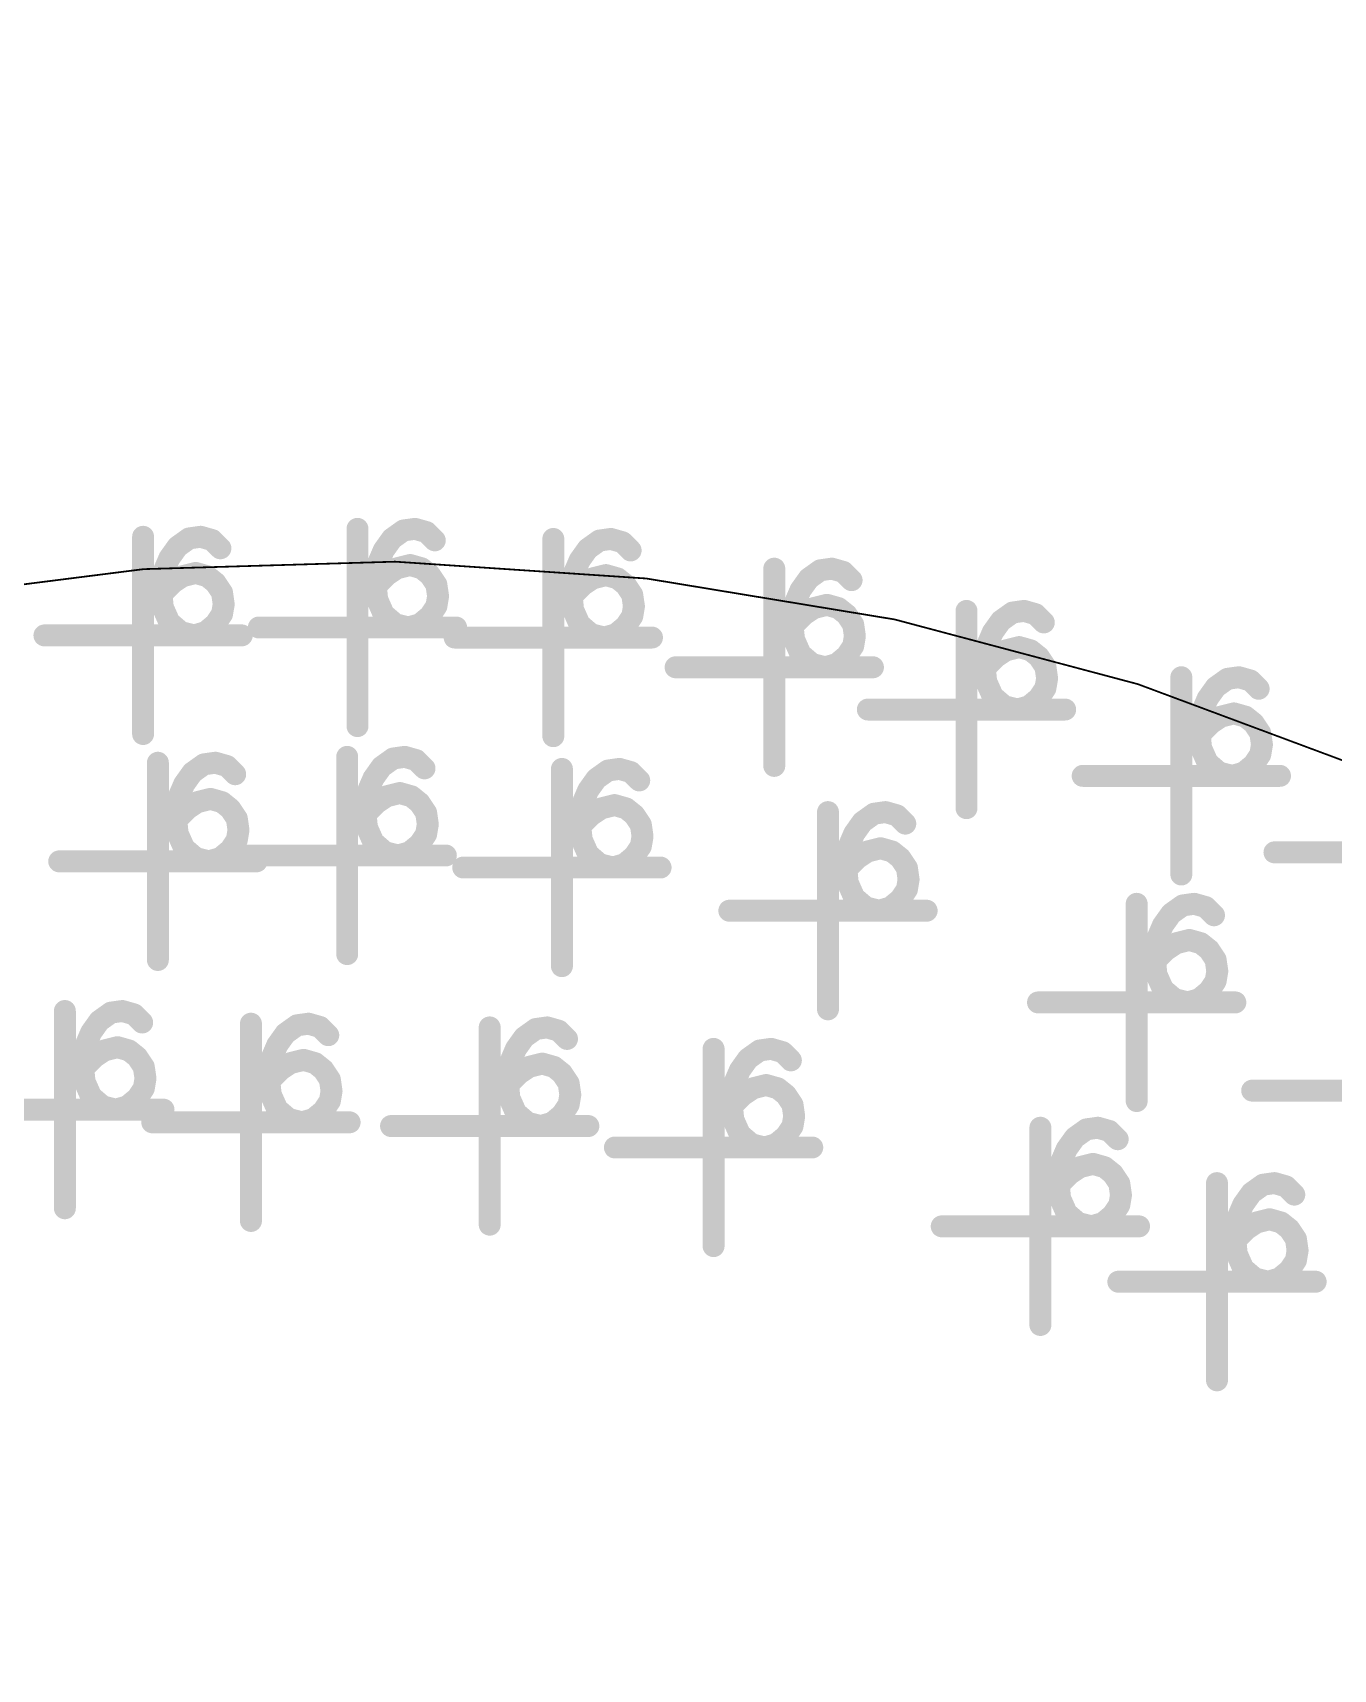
# Model space of a CAD drawing. Header units: millimetres. Extents: x 3885 to 4350, y -149 to 182.
# Drawn here: x 4123.13 to 4130.67, y 84.97 to 94.45 of the extents above; entities that cross this region are included whole.
import ezdxf

# ---------------------------------------------------------------- set-up
doc = ezdxf.new("R2010")
doc.units = ezdxf.units.MM
doc.header["$LTSCALE"] = 23.1
doc.layers.get('0').update_dxf_attribs({"linetype": 'CONTINUOUS'})

# ---------------------------------------------------------------- blocks, each defined once
blk = doc.blocks.new('PAD_R1')
at = {"const_width": 0.5}
blk.add_lwpolyline([(0.25, 0, 1), (-0.25, 0, 1)], format="xyb", close=True, dxfattribs=at)

msp = doc.modelspace()

# ---------------------------------------------------------------- linework, layer by layer
at = {"const_width": 0.0102}
msp.add_lwpolyline([(4113.2015, 75.7423), (4124.5457, 77.7428, -0.144705), (4125.6724, 77.615, 0.100411), (4137.4413, 75.2274), (4142.9411, 75.2274, 0.151026), (4159.9827, 80.4951, -0.151038), (4161.1113, 80.8439), (4185.826, 80.8439, 0.414215), (4186.826, 81.8439), (4186.826, 93.4438, 0.414215), (4185.826, 94.4438), (4160.9561, 94.4438, 0.152268), (4152.3749, 91.7687, -0.152268), (4142.9411, 88.8273), (4137.4413, 88.8273, -0.101585), (4130.9013, 90.17, 0.145893), (4122.3303, 91.1619), (4110.8398, 89.1357)], format="xyb", dxfattribs=at)
for points, const_width in [([(4124.0646, 91.5911), (4124.0824, 91.4654)], 0.0672), ([(4124.1576, 91.5845), (4124.1228, 91.4624)], 0.0695), ([(4125.0151, 91.5789), (4125.0151, 90.4359)], 0.127), ([(4125.2114, 91.5973), (4125.2853, 91.494)], 0.0821), ([(4125.3062, 91.6371), (4125.3239, 91.5114)], 0.0672), ([(4125.3991, 91.6305), (4125.3643, 91.5083)], 0.0695), ([(4125.4839, 91.5809), (4125.3941, 91.4911)], 0.0675), ([(4126.4405, 91.5787), (4126.4583, 91.4529)], 0.0672), ([(4126.5335, 91.572), (4126.4987, 91.4499)], 0.0695), ([(4123.7735, 91.533), (4123.7735, 90.39)], 0.127), ([(4123.898, 91.4794), (4124.0014, 91.4056)], 0.0818), ([(4123.9699, 91.5513), (4124.0437, 91.448)], 0.0821), ([(4124.2423, 91.5349), (4124.1525, 91.4451)], 0.0675), ([(4125.1395, 91.5254), (4125.2429, 91.4516)], 0.0818), ([(4126.1494, 91.5205), (4126.1494, 90.3775)], 0.127), ([(4126.2739, 91.467), (4126.3773, 91.3932)], 0.0818), ([(4126.3458, 91.5389), (4126.4197, 91.4356)], 0.0821), ([(4126.6183, 91.5225), (4126.5285, 91.4327)], 0.0675), ([(4123.8532, 91.4009), (4123.9699, 91.3508)], 0.0727), ([(4124.0248, 91.3755), (4124.0556, 91.2523)], 0.0785), ([(4124.1291, 91.3749), (4124.0943, 91.2528)], 0.0695), ([(4125.0948, 91.4469), (4125.2115, 91.3968)], 0.0727), ([(4125.1799, 91.3841), (4125.2503, 91.2784)], 0.0687), ([(4125.2664, 91.4215), (4125.2972, 91.2983)], 0.0785), ([(4125.3707, 91.4209), (4125.3359, 91.2988)], 0.0695), ([(4125.4502, 91.3808), (4125.3707, 91.2817)], 0.0609), ([(4126.2291, 91.3885), (4126.3458, 91.3383)], 0.0727), ([(4127.4291, 91.3483), (4127.4291, 90.2053)], 0.127), ([(4127.7202, 91.4065), (4127.7379, 91.2807)], 0.0672), ([(4127.8132, 91.3998), (4127.7783, 91.2777)], 0.0695), ([(4123.8287, 91.3148), (4123.9543, 91.2955)], 0.0754), ([(4123.8667, 91.2777), (4123.9565, 91.188)], 0.0945), ([(4123.9383, 91.3381), (4124.0088, 91.2325)], 0.0687), ([(4124.2086, 91.3348), (4124.1291, 91.2358)], 0.0609), ([(4125.0627, 91.3114), (4125.1882, 91.2921)], 0.0754), ([(4125.0703, 91.3608), (4125.1958, 91.3415)], 0.0754), ([(4125.1082, 91.3237), (4125.198, 91.2339)], 0.0945), ([(4125.5061, 91.3189), (4125.4004, 91.2484)], 0.0687), ([(4126.2046, 91.3024), (4126.3302, 91.2831)], 0.0754), ([(4126.3142, 91.3257), (4126.3847, 91.22)], 0.0687), ([(4126.4007, 91.363), (4126.4315, 91.2398)], 0.0785), ([(4126.5051, 91.3625), (4126.4702, 91.2404)], 0.0695), ([(4126.5845, 91.3224), (4126.5051, 91.2233)], 0.0609), ([(4127.5536, 91.2948), (4127.6569, 91.221)], 0.0818), ([(4127.6255, 91.3667), (4127.6993, 91.2634)], 0.0821), ([(4127.8979, 91.3503), (4127.8081, 91.2605)], 0.0675), ([(4123.8198, 91.1646), (4123.9462, 91.1774)], 0.0955), ([(4123.8211, 91.2654), (4123.9467, 91.2461)], 0.0754), ([(4124.2645, 91.2729), (4124.1588, 91.2025)], 0.0687), ([(4124.2984, 91.1848), (4124.1727, 91.1666)], 0.0675), ([(4125.0614, 91.2106), (4125.1877, 91.2234)], 0.0955), ([(4125.5399, 91.2308), (4125.4143, 91.2126)], 0.0675), ([(4126.197, 91.253), (4126.3226, 91.2337)], 0.0754), ([(4126.2426, 91.2653), (4126.3324, 91.1755)], 0.0945), ([(4126.6404, 91.2605), (4126.5348, 91.19)], 0.0687), ([(4127.5088, 91.2163), (4127.6255, 91.1661)], 0.0727), ([(4127.6804, 91.1908), (4127.7112, 91.0676)], 0.0785), ([(4127.7847, 91.1903), (4127.7499, 91.0682)], 0.0695), ([(4123.8488, 91.0548), (4123.9649, 91.1063)], 0.0939), ([(4124.2645, 91.0214), (4124.1588, 91.0918)], 0.0687), ([(4124.2982, 91.1031), (4124.1729, 91.1243)], 0.058), ([(4125.0904, 91.1008), (4125.2065, 91.1523)], 0.0939), ([(4125.1596, 91.0068), (4125.2422, 91.1033)], 0.0879), ([(4125.4462, 91.0014), (4125.365, 91.0991)], 0.0743), ([(4125.5061, 91.0673), (4125.4004, 91.1378)], 0.0687), ([(4125.5397, 91.1491), (4125.4145, 91.1703)], 0.058), ([(4126.1957, 91.1521), (4126.3221, 91.165)], 0.0955), ([(4126.2247, 91.0424), (4126.3408, 91.0939)], 0.0939), ([(4126.6743, 91.1723), (4126.5486, 91.1542)], 0.0675), ([(4126.6741, 91.0907), (4126.5489, 91.1119)], 0.058), ([(4127.4843, 91.1302), (4127.6098, 91.1109)], 0.0754), ([(4127.5222, 91.0931), (4127.612, 91.0033)], 0.0945), ([(4127.5939, 91.1535), (4127.6643, 91.0478)], 0.0687), ([(4127.8642, 91.1502), (4127.7847, 91.0511)], 0.0609), ([(4128.5424, 91.1034), (4128.5424, 89.9604)], 0.127), ([(4128.7387, 91.1218), (4128.8126, 91.0185)], 0.0821), ([(4128.8335, 91.1616), (4128.8512, 91.0359)], 0.0672), ([(4128.9264, 91.155), (4128.8916, 91.0328)], 0.0695), ([(4129.0112, 91.1054), (4128.9214, 91.0156)], 0.0675), ([(4123.918, 90.9608), (4124.0006, 91.0573)], 0.0879), ([(4124.0154, 90.9094), (4124.0462, 91.0326)], 0.0785), ([(4124.1197, 90.9099), (4124.0847, 91.032)], 0.0692), ([(4124.2046, 90.9554), (4124.1235, 91.0531)], 0.0743), ([(4125.5866, 91.0074), (4124.4436, 91.0074)], 0.127), ([(4125.257, 90.9554), (4125.2878, 91.0786)], 0.0785), ([(4125.3612, 90.9559), (4125.3263, 91.078)], 0.0692), ([(4126.294, 90.9484), (4126.3765, 91.0449)], 0.0879), ([(4126.3913, 90.8969), (4126.4221, 91.0201)], 0.0785), ([(4126.4956, 90.8975), (4126.4606, 91.0196)], 0.0692), ([(4126.5806, 90.943), (4126.4994, 91.0406)], 0.0743), ([(4126.6404, 91.0089), (4126.5348, 91.0793)], 0.0687), ([(4127.4754, 90.9799), (4127.6017, 90.9928)], 0.0955), ([(4127.4767, 91.0808), (4127.6022, 91.0615)], 0.0754), ([(4127.9201, 91.0882), (4127.8144, 91.0178)], 0.0687), ([(4127.954, 91.0001), (4127.8283, 90.982)], 0.0675), ([(4128.6668, 91.0499), (4128.7702, 90.9761)], 0.0818), ([(4124.345, 90.9615), (4123.202, 90.9615)], 0.127), ([(4126.7209, 90.949), (4125.5779, 90.949)], 0.127), ([(4127.5044, 90.8702), (4127.6205, 90.9217)], 0.0939), ([(4127.9201, 90.8367), (4127.8144, 90.9071)], 0.0687), ([(4127.9537, 90.9185), (4127.8285, 90.9396)], 0.058), ([(4128.6221, 90.9714), (4128.7388, 90.9213)], 0.0727), ([(4128.7072, 90.9086), (4128.7776, 90.803)], 0.0687), ([(4128.7937, 90.946), (4128.8245, 90.8228)], 0.0785), ([(4128.898, 90.9454), (4128.8632, 90.8233)], 0.0695), ([(4128.9775, 90.9053), (4128.898, 90.8063)], 0.0609), ([(4128.0006, 90.7768), (4126.8576, 90.7768)], 0.127), ([(4127.5736, 90.7762), (4127.6562, 90.8727)], 0.0879), ([(4127.671, 90.7247), (4127.7018, 90.8479)], 0.0785), ([(4127.7752, 90.7253), (4127.7403, 90.8474)], 0.0692), ([(4127.8602, 90.7708), (4127.779, 90.8684)], 0.0743), ([(4128.59, 90.8359), (4128.7155, 90.8166)], 0.0754), ([(4128.5976, 90.8853), (4128.7231, 90.866)], 0.0754), ([(4128.6355, 90.8482), (4128.7253, 90.7584)], 0.0945), ([(4129.0334, 90.8434), (4128.9277, 90.7729)], 0.0687), ([(4128.5887, 90.7351), (4128.715, 90.7479)], 0.0955), ([(4129.0672, 90.7553), (4128.9415, 90.7371)], 0.0675), ([(4129.7867, 90.7191), (4129.7867, 89.5761)], 0.127), ([(4129.9831, 90.7375), (4130.0569, 90.6342)], 0.0821), ([(4130.0778, 90.7773), (4130.0956, 90.6516)], 0.0672), ([(4130.1708, 90.7707), (4130.1359, 90.6485)], 0.0695), ([(4130.2555, 90.7211), (4130.1657, 90.6313)], 0.0675), ([(4128.6177, 90.6253), (4128.7338, 90.6768)], 0.0939), ([(4128.6869, 90.5313), (4128.7695, 90.6278)], 0.0879), ([(4128.9735, 90.5259), (4128.8923, 90.6236)], 0.0743), ([(4129.0334, 90.5918), (4128.9277, 90.6623)], 0.0687), ([(4129.067, 90.6736), (4128.9418, 90.6948)], 0.058), ([(4129.9112, 90.6656), (4130.0146, 90.5918)], 0.0818), ([(4129.1139, 90.5319), (4127.9709, 90.5319)], 0.127), ([(4128.7843, 90.4799), (4128.8151, 90.6031)], 0.0785), ([(4128.8885, 90.4804), (4128.8536, 90.6025)], 0.0692), ([(4129.8664, 90.5871), (4129.9831, 90.537)], 0.0727), ([(4129.9515, 90.5243), (4130.022, 90.4187)], 0.0687), ([(4130.038, 90.5617), (4130.0688, 90.4385)], 0.0785), ([(4130.1423, 90.5611), (4130.1075, 90.439)], 0.0695), ([(4129.8343, 90.4516), (4129.9599, 90.4323)], 0.0754), ([(4129.8419, 90.501), (4129.9675, 90.4817)], 0.0754), ([(4129.8799, 90.4639), (4129.9697, 90.3741)], 0.0945), ([(4130.2218, 90.521), (4130.1423, 90.422)], 0.0609), ([(4130.2777, 90.4591), (4130.172, 90.3886)], 0.0687), ([(4129.833, 90.3508), (4129.9594, 90.3636)], 0.0955), ([(4130.3116, 90.371), (4130.1859, 90.3528)], 0.0675), ([(4123.8591, 90.2238), (4123.8591, 89.0808)], 0.127), ([(4124.0555, 90.2422), (4124.1293, 90.1389)], 0.0821), ([(4124.1502, 90.282), (4124.168, 90.1563)], 0.0672), ([(4124.2432, 90.2754), (4124.2083, 90.1532)], 0.0695), ([(4124.9556, 90.2579), (4124.9556, 89.1149)], 0.127), ([(4125.152, 90.2763), (4125.2259, 90.1729)], 0.0821), ([(4125.2467, 90.316), (4125.2645, 90.1903)], 0.0672), ([(4125.3397, 90.3094), (4125.3049, 90.1873)], 0.0695), ([(4125.4245, 90.2598), (4125.3347, 90.17)], 0.0675), ([(4126.4903, 90.2462), (4126.5081, 90.1204)], 0.0672), ([(4126.5833, 90.2396), (4126.5485, 90.1174)], 0.0695), ([(4129.862, 90.241), (4129.9781, 90.2925)], 0.0939), ([(4129.9312, 90.147), (4130.0138, 90.2435)], 0.0879), ([(4130.2178, 90.1416), (4130.1367, 90.2393)], 0.0743), ([(4130.2777, 90.2075), (4130.172, 90.278)], 0.0687), ([(4130.3114, 90.2893), (4130.1861, 90.3105)], 0.058), ([(4123.9836, 90.1703), (4124.087, 90.0965)], 0.0818), ([(4124.3279, 90.2258), (4124.2381, 90.136)], 0.0675), ([(4125.0801, 90.2043), (4125.1835, 90.1306)], 0.0818), ([(4126.1992, 90.188), (4126.1992, 89.045)], 0.127), ([(4126.3237, 90.1345), (4126.4271, 90.0607)], 0.0818), ([(4126.3956, 90.2064), (4126.4694, 90.1031)], 0.0821), ([(4126.668, 90.19), (4126.5782, 90.1002)], 0.0675), ([(4130.3582, 90.1476), (4129.2152, 90.1476)], 0.127), ([(4130.0286, 90.0956), (4130.0594, 90.2188)], 0.0785), ([(4130.1329, 90.0961), (4130.0979, 90.2182)], 0.0692), ([(4123.9388, 90.0918), (4124.0555, 90.0417)], 0.0727), ([(4124.1104, 90.0664), (4124.1412, 89.9432)], 0.0785), ([(4124.2147, 90.0658), (4124.1799, 89.9437)], 0.0695), ([(4125.0353, 90.1258), (4125.152, 90.0757)], 0.0727), ([(4125.1204, 90.0631), (4125.1909, 89.9574)], 0.0687), ([(4125.2069, 90.1004), (4125.2377, 89.9772)], 0.0785), ([(4125.3113, 90.0999), (4125.2764, 89.9777)], 0.0695), ([(4125.3907, 90.0598), (4125.3113, 89.9607)], 0.0609), ([(4126.2789, 90.056), (4126.3956, 90.0059)], 0.0727), ([(4123.9067, 89.9563), (4124.0323, 89.937)], 0.0754), ([(4123.9143, 90.0057), (4124.0399, 89.9864)], 0.0754), ([(4123.9523, 89.9686), (4124.0421, 89.8788)], 0.0945), ([(4124.0239, 90.029), (4124.0944, 89.9234)], 0.0687), ([(4124.2942, 90.0257), (4124.2147, 89.9267)], 0.0609), ([(4124.3501, 89.9638), (4124.2444, 89.8933)], 0.0687), ([(4125.0032, 89.9903), (4125.1288, 89.971)], 0.0754), ([(4125.0108, 90.0398), (4125.1364, 90.0205)], 0.0754), ([(4125.0488, 90.0027), (4125.1386, 89.9129)], 0.0945), ([(4125.4466, 89.9978), (4125.341, 89.9274)], 0.0687), ([(4126.2544, 89.9699), (4126.38, 89.9506)], 0.0754), ([(4126.364, 89.9932), (4126.4345, 89.8875)], 0.0687), ([(4126.4505, 90.0305), (4126.4813, 89.9073)], 0.0785), ([(4126.5548, 90.03), (4126.52, 89.9079)], 0.0695), ([(4126.6343, 89.9899), (4126.5548, 89.8908)], 0.0609), ([(4127.7402, 89.9378), (4127.7402, 88.7948)], 0.127), ([(4127.9366, 89.9562), (4128.0105, 89.8529)], 0.0821), ([(4128.0313, 89.996), (4128.0491, 89.8703)], 0.0672), ([(4128.1243, 89.9894), (4128.0895, 89.8672)], 0.0695), ([(4123.9054, 89.8555), (4124.0318, 89.8683)], 0.0955), ([(4124.384, 89.8757), (4124.2583, 89.8575)], 0.0675), ([(4125.0019, 89.8895), (4125.1283, 89.9023)], 0.0955), ([(4125.4805, 89.9097), (4125.3548, 89.8915)], 0.0675), ([(4126.2468, 89.9205), (4126.3724, 89.9012)], 0.0754), ([(4126.2924, 89.9328), (4126.3822, 89.843)], 0.0945), ([(4126.6902, 89.928), (4126.5845, 89.8575)], 0.0687), ([(4127.8647, 89.8843), (4127.9681, 89.8105)], 0.0818), ([(4128.2091, 89.9398), (4128.1193, 89.85)], 0.0675), ([(4123.9344, 89.7457), (4124.0505, 89.7972)], 0.0939), ([(4124.3501, 89.7122), (4124.2444, 89.7827)], 0.0687), ([(4124.3838, 89.794), (4124.2585, 89.8152)], 0.058), ([(4125.0309, 89.7797), (4125.147, 89.8313)], 0.0939), ([(4125.1002, 89.6858), (4125.1827, 89.7822)], 0.0879), ([(4125.1975, 89.6343), (4125.2283, 89.7575)], 0.0785), ([(4125.3868, 89.6803), (4125.3056, 89.778)], 0.0743), ([(4125.4466, 89.7463), (4125.341, 89.8167)], 0.0687), ([(4125.4803, 89.8281), (4125.3551, 89.8492)], 0.058), ([(4126.2455, 89.8197), (4126.3719, 89.8325)], 0.0955), ([(4126.2745, 89.7099), (4126.3906, 89.7614)], 0.0939), ([(4126.7241, 89.8399), (4126.5984, 89.8217)], 0.0675), ([(4126.7239, 89.7582), (4126.5986, 89.7794)], 0.058), ([(4127.8199, 89.8058), (4127.9366, 89.7557)], 0.0727), ([(4127.9915, 89.7804), (4128.0223, 89.6572)], 0.0785), ([(4128.0959, 89.7798), (4128.061, 89.6577)], 0.0695), ([(4124.4306, 89.6523), (4123.2876, 89.6523)], 0.127), ([(4124.0036, 89.6517), (4124.0862, 89.7482)], 0.0879), ([(4124.101, 89.6003), (4124.1318, 89.7235)], 0.0785), ([(4124.2053, 89.6008), (4124.1703, 89.7229)], 0.0692), ([(4124.2902, 89.6463), (4124.2091, 89.744)], 0.0743), ([(4125.5271, 89.6864), (4124.3841, 89.6864)], 0.127), ([(4125.3018, 89.6349), (4125.2668, 89.7569)], 0.0692), ([(4126.3437, 89.6159), (4126.4263, 89.7124)], 0.0879), ([(4126.4411, 89.5645), (4126.4719, 89.6876)], 0.0785), ([(4126.5454, 89.565), (4126.5104, 89.6871)], 0.0692), ([(4126.6303, 89.6105), (4126.5492, 89.7082)], 0.0743), ([(4126.6902, 89.6764), (4126.5845, 89.7469)], 0.0687), ([(4127.7878, 89.6703), (4127.9134, 89.651)], 0.0754), ([(4127.7954, 89.7197), (4127.921, 89.7004)], 0.0754), ([(4127.8334, 89.6826), (4127.9232, 89.5928)], 0.0945), ([(4127.905, 89.743), (4127.9755, 89.6374)], 0.0687), ([(4128.1753, 89.7397), (4128.0959, 89.6407)], 0.0609), ([(4128.2312, 89.6778), (4128.1256, 89.6073)], 0.0687), ([(4131.469, 89.7044), (4130.326, 89.7044)], 0.127), ([(4126.7707, 89.6165), (4125.6277, 89.6165)], 0.127), ([(4127.7865, 89.5695), (4127.9129, 89.5823)], 0.0955), ([(4128.2651, 89.5897), (4128.1394, 89.5715)], 0.0675), ([(4127.8155, 89.4597), (4127.9316, 89.5112)], 0.0939), ([(4128.2312, 89.4262), (4128.1256, 89.4967)], 0.0687), ([(4128.2649, 89.508), (4128.1397, 89.5292)], 0.058), ([(4128.3117, 89.3663), (4127.1687, 89.3663)], 0.127), ([(4127.8848, 89.3657), (4127.9673, 89.4622)], 0.0879), ([(4127.9821, 89.3143), (4128.0129, 89.4375)], 0.0785), ([(4128.0864, 89.3148), (4128.0514, 89.4369)], 0.0692), ([(4128.1714, 89.3603), (4128.0902, 89.458)], 0.0743), ([(4129.5281, 89.4065), (4129.5281, 88.2635)], 0.127), ([(4129.7245, 89.4249), (4129.7984, 89.3215)], 0.0821), ([(4129.8192, 89.4646), (4129.837, 89.3389)], 0.0672), ([(4129.9122, 89.458), (4129.8774, 89.3359)], 0.0695), ([(4129.997, 89.4084), (4129.9072, 89.3186)], 0.0675), ([(4129.6526, 89.3529), (4129.756, 89.2792)], 0.0818), ([(4129.6078, 89.2744), (4129.7245, 89.2243)], 0.0727), ([(4129.693, 89.2116), (4129.7634, 89.106)], 0.0687), ([(4129.7794, 89.249), (4129.8102, 89.1258)], 0.0785), ([(4129.8838, 89.2485), (4129.8489, 89.1263)], 0.0695), ([(4129.9632, 89.2083), (4129.8838, 89.1093)], 0.0609), ([(4129.5757, 89.1389), (4129.7013, 89.1196)], 0.0754), ([(4129.5833, 89.1883), (4129.7089, 89.169)], 0.0754), ([(4129.6213, 89.1513), (4129.7111, 89.0615)], 0.0945), ([(4130.0191, 89.1464), (4129.9135, 89.076)], 0.0687), ([(4129.5744, 89.0381), (4129.7008, 89.0509)], 0.0955), ([(4130.053, 89.0583), (4129.9273, 89.0401)], 0.0675), ([(4129.6035, 88.9283), (4129.7195, 88.9798)], 0.0939), ([(4129.6727, 88.8343), (4129.7552, 88.9308)], 0.0879), ([(4129.7701, 88.7829), (4129.8008, 88.9061)], 0.0785), ([(4129.9593, 88.8289), (4129.8781, 88.9266)], 0.0743), ([(4130.0191, 88.8949), (4129.9135, 88.9653)], 0.0687), ([(4130.0528, 88.9767), (4129.9276, 88.9978)], 0.058), ([(4123.3204, 88.7852), (4123.3204, 87.6422)], 0.127), ([(4123.6115, 88.8434), (4123.6292, 88.7176)], 0.0672), ([(4123.7045, 88.8367), (4123.6696, 88.7146)], 0.0695), ([(4130.0996, 88.835), (4128.9566, 88.835)], 0.127), ([(4129.8743, 88.7835), (4129.8393, 88.9055)], 0.0692), ([(4123.4448, 88.7316), (4123.5482, 88.6579)], 0.0818), ([(4123.5168, 88.8036), (4123.5906, 88.7002)], 0.0821), ([(4123.7892, 88.7872), (4123.6994, 88.6974)], 0.0675), ([(4124.3981, 88.7118), (4124.3981, 87.5688)], 0.127), ([(4124.5945, 88.7302), (4124.6683, 88.6268)], 0.0821), ([(4124.6892, 88.77), (4124.707, 88.6442)], 0.0672), ([(4124.7822, 88.7633), (4124.7473, 88.6412)], 0.0695), ([(4125.7809, 88.6902), (4125.7809, 87.5472)], 0.127), ([(4126.072, 88.7484), (4126.0897, 88.6226)], 0.0672), ([(4126.1649, 88.7417), (4126.1301, 88.6196)], 0.0695), ([(4123.4001, 88.6532), (4123.5168, 88.603)], 0.0727), ([(4123.5717, 88.6277), (4123.6025, 88.5045)], 0.0785), ([(4123.676, 88.6272), (4123.6412, 88.505)], 0.0695), ([(4124.5226, 88.6582), (4124.6259, 88.5845)], 0.0818), ([(4124.8669, 88.7138), (4124.7771, 88.6239)], 0.0675), ([(4125.9053, 88.6366), (4126.0087, 88.5629)], 0.0818), ([(4125.9773, 88.7086), (4126.0511, 88.6053)], 0.0821), ([(4126.2497, 88.6922), (4126.1599, 88.6024)], 0.0675), ([(4123.3756, 88.5671), (4123.5011, 88.5478)], 0.0754), ([(4123.4135, 88.53), (4123.5033, 88.4402)], 0.0945), ([(4123.4852, 88.5904), (4123.5556, 88.4847)], 0.0687), ([(4123.7555, 88.5871), (4123.676, 88.488)], 0.0609), ([(4124.4778, 88.5797), (4124.5945, 88.5296)], 0.0727), ([(4124.6494, 88.5543), (4124.6802, 88.4311)], 0.0785), ([(4124.7537, 88.5538), (4124.7189, 88.4316)], 0.0695), ([(4125.8606, 88.5582), (4125.9773, 88.508)], 0.0727), ([(4126.0322, 88.5327), (4126.063, 88.4095)], 0.0785), ([(4126.1365, 88.5322), (4126.1017, 88.41)], 0.0695), ([(4127.0776, 88.566), (4127.0776, 87.423)], 0.127), ([(4127.2739, 88.5844), (4127.3478, 88.481)], 0.0821), ([(4127.3686, 88.6242), (4127.3864, 88.4984)], 0.0672), ([(4127.4616, 88.6175), (4127.4268, 88.4954)], 0.0695), ([(4127.5464, 88.568), (4127.4566, 88.4781)], 0.0675), ([(4123.3667, 88.4168), (4123.493, 88.4296)], 0.0955), ([(4123.368, 88.5176), (4123.4935, 88.4983)], 0.0754), ([(4123.8114, 88.5251), (4123.7057, 88.4547)], 0.0687), ([(4123.8453, 88.437), (4123.7196, 88.4188)], 0.0675), ([(4124.4457, 88.4442), (4124.5713, 88.4249)], 0.0754), ([(4124.4533, 88.4937), (4124.5788, 88.4744)], 0.0754), ([(4124.4913, 88.4566), (4124.5811, 88.3668)], 0.0945), ([(4124.5629, 88.517), (4124.6334, 88.4113)], 0.0687), ([(4124.8332, 88.5137), (4124.7537, 88.4146)], 0.0609), ([(4124.8891, 88.4517), (4124.7834, 88.3813)], 0.0687), ([(4125.8361, 88.4721), (4125.9616, 88.4528)], 0.0754), ([(4125.874, 88.435), (4125.9638, 88.3452)], 0.0945), ([(4125.9457, 88.4954), (4126.0161, 88.3897)], 0.0687), ([(4126.216, 88.4921), (4126.1365, 88.393)], 0.0609), ([(4127.1573, 88.434), (4127.274, 88.3838)], 0.0727), ([(4127.202, 88.5124), (4127.3054, 88.4387)], 0.0818), ([(4123.3957, 88.307), (4123.5118, 88.3586)], 0.0939), ([(4123.8114, 88.2736), (4123.7057, 88.344)], 0.0687), ([(4123.845, 88.3554), (4123.7198, 88.3765)], 0.058), ([(4124.4444, 88.3434), (4124.5708, 88.3562)], 0.0955), ([(4124.923, 88.3636), (4124.7973, 88.3454)], 0.0675), ([(4125.8272, 88.3218), (4125.9535, 88.3347)], 0.0955), ([(4125.8285, 88.4226), (4125.954, 88.4034)], 0.0754), ([(4126.2719, 88.4301), (4126.1662, 88.3597)], 0.0687), ([(4126.3058, 88.342), (4126.1801, 88.3239)], 0.0675), ([(4127.1328, 88.3479), (4127.2583, 88.3286)], 0.0754), ([(4127.2424, 88.3712), (4127.3128, 88.2655)], 0.0687), ([(4127.3289, 88.4085), (4127.3597, 88.2853)], 0.0785), ([(4127.4332, 88.408), (4127.3983, 88.2858)], 0.0695), ([(4127.5126, 88.3679), (4127.4332, 88.2688)], 0.0609), ([(4131.3399, 88.3239), (4130.1969, 88.3239)], 0.127), ([(4123.4649, 88.2131), (4123.5475, 88.3096)], 0.0879), ([(4123.5623, 88.1616), (4123.5931, 88.2848)], 0.0785), ([(4123.6665, 88.1622), (4123.6316, 88.2843)], 0.0692), ([(4123.7515, 88.2076), (4123.6703, 88.3053)], 0.0743), ([(4124.4734, 88.2336), (4124.5895, 88.2852)], 0.0939), ([(4124.5426, 88.1397), (4124.6252, 88.2361)], 0.0879), ([(4124.8891, 88.2002), (4124.7834, 88.2706)], 0.0687), ([(4124.9227, 88.282), (4124.7975, 88.3031)], 0.058), ([(4125.8562, 88.2121), (4125.9723, 88.2636)], 0.0939), ([(4126.2719, 88.1786), (4126.1662, 88.249)], 0.0687), ([(4126.3055, 88.2604), (4126.1803, 88.2815)], 0.058), ([(4127.1252, 88.2984), (4127.2507, 88.2791)], 0.0754), ([(4127.1707, 88.3108), (4127.2605, 88.221)], 0.0945), ([(4127.5685, 88.3059), (4127.4629, 88.2355)], 0.0687), ([(4123.8919, 88.2137), (4122.7489, 88.2137)], 0.127), ([(4124.9696, 88.1403), (4123.8266, 88.1403)], 0.127), ([(4124.64, 88.0882), (4124.6708, 88.2114)], 0.0785), ([(4124.7443, 88.0888), (4124.7093, 88.2108)], 0.0692), ([(4124.8292, 88.1342), (4124.748, 88.2319)], 0.0743), ([(4125.9254, 88.1181), (4126.008, 88.2146)], 0.0879), ([(4126.0228, 88.0666), (4126.0536, 88.1898)], 0.0785), ([(4126.127, 88.0672), (4126.0921, 88.1893)], 0.0692), ([(4126.212, 88.1126), (4126.1308, 88.2103)], 0.0743), ([(4127.1239, 88.1976), (4127.2502, 88.2104)], 0.0955), ([(4127.1529, 88.0878), (4127.2689, 88.1394)], 0.0939), ([(4127.6024, 88.2178), (4127.4767, 88.1996)], 0.0675), ([(4127.6022, 88.1362), (4127.477, 88.1573)], 0.058), ([(4129.2615, 88.1672), (4129.2792, 88.0415)], 0.0672), ([(4129.3544, 88.1606), (4129.3196, 88.0384)], 0.0695), ([(4126.3524, 88.1187), (4125.2094, 88.1187)], 0.127), ([(4127.2221, 87.9939), (4127.3046, 88.0904)], 0.0879), ([(4127.3195, 87.9424), (4127.3503, 88.0656)], 0.0785), ([(4127.4237, 87.943), (4127.3888, 88.065)], 0.0692), ([(4127.5087, 87.9884), (4127.4275, 88.0861)], 0.0743), ([(4127.5685, 88.0544), (4127.4629, 88.1248)], 0.0687), ([(4128.9704, 88.109), (4128.9704, 86.966)], 0.127), ([(4129.0948, 88.0555), (4129.1982, 87.9817)], 0.0818), ([(4129.1667, 88.1274), (4129.2406, 88.0241)], 0.0821), ([(4129.4392, 88.111), (4129.3494, 88.0212)], 0.0675), ([(4127.6491, 87.9945), (4126.5061, 87.9945)], 0.127), ([(4129.0501, 87.977), (4129.1668, 87.9269)], 0.0727), ([(4129.0256, 87.8909), (4129.1511, 87.8716)], 0.0754), ([(4129.0635, 87.8538), (4129.1533, 87.764)], 0.0945), ([(4129.1352, 87.9142), (4129.2056, 87.8086)], 0.0687), ([(4129.2217, 87.9516), (4129.2525, 87.8284)], 0.0785), ([(4129.326, 87.951), (4129.2911, 87.8289)], 0.0695), ([(4129.4054, 87.9109), (4129.326, 87.8119)], 0.0609), ([(4129.018, 87.8415), (4129.1435, 87.8222)], 0.0754), ([(4129.4613, 87.849), (4129.3557, 87.7785)], 0.0687), ([(4129.9932, 87.7882), (4129.9932, 86.6452)], 0.127), ([(4130.1896, 87.8066), (4130.2634, 87.7033)], 0.0821), ([(4130.2843, 87.8464), (4130.3021, 87.7207)], 0.0672), ([(4130.3773, 87.8398), (4130.3424, 87.7176)], 0.0695), ([(4130.462, 87.7902), (4130.3722, 87.7004)], 0.0675), ([(4129.0167, 87.7407), (4129.143, 87.7535)], 0.0955), ([(4129.0457, 87.6309), (4129.1618, 87.6824)], 0.0939), ([(4129.4952, 87.7609), (4129.3695, 87.7427)], 0.0675), ([(4129.495, 87.6792), (4129.3698, 87.7004)], 0.058), ([(4130.1177, 87.7347), (4130.2211, 87.6609)], 0.0818), ([(4129.1149, 87.5369), (4129.1974, 87.6334)], 0.0879), ([(4129.2123, 87.4855), (4129.2431, 87.6087)], 0.0785), ([(4129.3165, 87.486), (4129.2816, 87.6081)], 0.0692), ([(4129.4015, 87.5315), (4129.3203, 87.6292)], 0.0743), ([(4129.4613, 87.5974), (4129.3557, 87.6679)], 0.0687), ([(4130.0729, 87.6562), (4130.1896, 87.6061)], 0.0727), ([(4130.158, 87.5934), (4130.2285, 87.4877)], 0.0687), ([(4130.2445, 87.6308), (4130.2753, 87.5076)], 0.0785), ([(4130.3488, 87.6302), (4130.314, 87.5081)], 0.0695), ([(4130.4283, 87.5901), (4130.3488, 87.491)], 0.0609), ([(4129.5419, 87.5375), (4128.3989, 87.5375)], 0.127), ([(4130.0408, 87.5207), (4130.1664, 87.5014)], 0.0754), ([(4130.0484, 87.5701), (4130.174, 87.5508)], 0.0754), ([(4130.0864, 87.533), (4130.1762, 87.4432)], 0.0945), ([(4130.4842, 87.5282), (4130.3785, 87.4577)], 0.0687), ([(4130.0395, 87.4199), (4130.1659, 87.4327)], 0.0955), ([(4130.5181, 87.4401), (4130.3924, 87.4219)], 0.0675), ([(4130.0685, 87.3101), (4130.1846, 87.3616)], 0.0939), ([(4130.1377, 87.2161), (4130.2203, 87.3126)], 0.0879), ([(4130.4243, 87.2107), (4130.3432, 87.3084)], 0.0743), ([(4130.4842, 87.2766), (4130.3785, 87.3471)], 0.0687), ([(4130.5179, 87.3584), (4130.3926, 87.3796)], 0.058), ([(4130.5647, 87.2167), (4129.4217, 87.2167)], 0.127), ([(4130.2351, 87.1647), (4130.2659, 87.2879)], 0.0785), ([(4130.3394, 87.1652), (4130.3044, 87.2873)], 0.0692)]:
    msp.add_lwpolyline(points, dxfattribs=dict(const_width=const_width))

# ---------------------------------------------------------------- block references
at = {"xscale": 0.127, "yscale": 0.127}
for p in [(4125.0151, 91.5789), (4125.2818, 91.5695), (4125.3483, 91.5789), (4125.4151, 91.5599), (4123.7735, 91.533), (4123.9734, 91.4758), (4124.0402, 91.5236), (4124.1068, 91.533), (4124.1736, 91.5139), (4124.2213, 91.4662), (4125.1675, 91.4552), (4125.215, 91.5218), (4125.4629, 91.5121), (4126.1494, 91.5205), (4126.3493, 91.4634), (4126.4161, 91.5111), (4126.4827, 91.5205), (4126.5495, 91.5015), (4126.5972, 91.4537), (4123.9259, 91.4093), (4125.1388, 91.3884), (4125.2437, 91.3503), (4125.3199, 91.3694), (4125.3867, 91.3503), (4126.3018, 91.3968), (4127.4291, 91.3483), (4127.7623, 91.3483), (4123.8972, 91.3425), (4123.945, 91.2663), (4124.0021, 91.3044), (4124.0783, 91.3234), (4124.1451, 91.3044), (4124.1926, 91.2663), (4125.1197, 91.2645), (4125.1865, 91.3122), (4125.4342, 91.3122), (4125.4723, 91.2551), (4126.2731, 91.33), (4126.3209, 91.2538), (4126.378, 91.2919), (4126.4542, 91.311), (4126.521, 91.2919), (4126.5685, 91.2538), (4127.629, 91.2911), (4127.6958, 91.3389), (4127.8291, 91.3292), (4127.8769, 91.2815), (4123.8782, 91.2185), (4123.8782, 91.1995), (4124.2307, 91.2091), (4125.1197, 91.2454), (4125.1294, 91.1695), (4125.4819, 91.1883), (4126.2541, 91.2061), (4126.2541, 91.187), (4126.6066, 91.1967), (4127.5528, 91.1578), (4127.5815, 91.2246), (4123.8878, 91.1235), (4124.2307, 91.0852), (4124.2404, 91.1423), (4125.1675, 91.0836), (4125.4342, 91.074), (4125.4723, 91.1311), (4126.2637, 91.1111), (4126.6066, 91.0727), (4126.6163, 91.1299), (4127.6005, 91.0816), (4127.6577, 91.1197), (4127.7339, 91.1387), (4127.8007, 91.1197), (4127.8482, 91.0816), (4128.5424, 91.1034), (4128.8091, 91.094), (4128.8756, 91.1034), (4128.9424, 91.0844), (4123.9259, 91.0377), (4123.9927, 90.9805), (4124.1355, 90.9805), (4124.1926, 91.028), (4124.4436, 91.0074), (4125.2343, 91.0265), (4125.3105, 91.0074), (4125.377, 91.0265), (4125.5866, 91.0074), (4126.3018, 91.0252), (4126.3686, 90.9681), (4126.5114, 90.9681), (4126.5685, 91.0156), (4127.5337, 91.0338), (4127.5337, 91.0148), (4127.8863, 91.0244), (4128.6948, 90.9797), (4128.7423, 91.0463), (4128.9902, 91.0366), (4123.202, 90.9615), (4124.0689, 90.9615), (4124.345, 90.9615), (4125.5779, 90.949), (4126.4448, 90.949), (4126.7209, 90.949), (4127.5434, 90.9389), (4127.8863, 90.9005), (4127.8959, 90.9576), (4128.6661, 90.9129), (4128.771, 90.8748), (4128.8472, 90.8939), (4128.914, 90.8748), (4126.8576, 90.7768), (4127.5815, 90.853), (4127.6483, 90.7958), (4127.7245, 90.7768), (4127.791, 90.7958), (4127.8482, 90.8433), (4128.0006, 90.7768), (4128.647, 90.789), (4128.7138, 90.8367), (4128.9615, 90.8367), (4128.9996, 90.7796), (4128.647, 90.7699), (4128.6567, 90.694), (4129.0092, 90.7128), (4129.7867, 90.7191), (4130.0534, 90.7097), (4130.12, 90.7191), (4130.1868, 90.7001), (4128.6948, 90.6081), (4128.9615, 90.5985), (4128.9996, 90.6556), (4129.9391, 90.5954), (4129.9866, 90.662), (4130.2345, 90.6523), (4127.9709, 90.5319), (4128.7616, 90.551), (4128.8378, 90.5319), (4128.9043, 90.551), (4129.1139, 90.5319), (4129.9104, 90.5286), (4130.0915, 90.5096), (4125.0151, 90.4359), (4129.8914, 90.4047), (4129.9582, 90.4524), (4130.0153, 90.4905), (4130.1583, 90.4905), (4130.2058, 90.4524), (4123.7735, 90.39), (4126.1494, 90.3775), (4129.8914, 90.3856), (4129.901, 90.3097), (4130.2439, 90.3953), (4130.2536, 90.3285), (4123.8591, 90.2238), (4124.1258, 90.2144), (4124.1924, 90.2238), (4124.9556, 90.2579), (4125.2223, 90.2485), (4125.2889, 90.2579), (4125.3557, 90.2388), (4129.9391, 90.2238), (4130.2058, 90.2142), (4130.2439, 90.2713), (4124.059, 90.1667), (4124.2592, 90.2048), (4124.3069, 90.157), (4125.108, 90.1342), (4125.1555, 90.2007), (4125.4034, 90.1911), (4126.1992, 90.188), (4126.3991, 90.1309), (4126.4659, 90.1786), (4126.5325, 90.188), (4126.5993, 90.169), (4126.647, 90.1212), (4127.4291, 90.2053), (4129.2152, 90.1476), (4130.0059, 90.1667), (4130.0821, 90.1476), (4130.1487, 90.1667), (4130.3582, 90.1476), (4123.9828, 90.0333), (4124.0115, 90.1001), (4125.0793, 90.0674), (4125.1842, 90.0293), (4125.2604, 90.0483), (4125.3272, 90.0293), (4126.3516, 90.0643), (4124.0306, 89.9571), (4124.0877, 89.9952), (4124.1639, 90.0143), (4124.2307, 89.9952), (4124.2782, 89.9571), (4125.0603, 89.9434), (4125.0603, 89.9244), (4125.1271, 89.9912), (4125.3747, 89.9912), (4125.4128, 89.934), (4126.3229, 89.9975), (4126.4278, 89.9594), (4126.504, 89.9785), (4126.5708, 89.9594), (4127.7402, 89.9378), (4128.0069, 89.9284), (4128.0735, 89.9378), (4128.5424, 89.9604), (4123.9638, 89.9094), (4123.9638, 89.8903), (4124.3163, 89.9), (4124.326, 89.8332), (4125.0699, 89.8484), (4125.4225, 89.8672), (4126.3039, 89.8736), (4126.3039, 89.8545), (4126.3707, 89.9213), (4126.6183, 89.9213), (4126.6564, 89.8642), (4127.9401, 89.8807), (4128.1403, 89.9188), (4128.188, 89.871), (4123.9734, 89.8144), (4124.3163, 89.776), (4125.108, 89.7626), (4125.3747, 89.7529), (4125.4128, 89.8101), (4126.3135, 89.7786), (4126.6564, 89.7402), (4126.6661, 89.7974), (4127.8639, 89.7473), (4127.8926, 89.8141), (4123.2876, 89.6523), (4124.0115, 89.7285), (4124.0783, 89.6714), (4124.1545, 89.6523), (4124.2211, 89.6714), (4124.2782, 89.7189), (4124.3841, 89.6864), (4124.4306, 89.6523), (4125.1748, 89.7054), (4125.251, 89.6864), (4125.3176, 89.7054), (4125.5271, 89.6864), (4126.3516, 89.6927), (4126.6183, 89.6831), (4127.9117, 89.6711), (4127.9688, 89.7092), (4128.045, 89.7283), (4128.1118, 89.7092), (4128.1593, 89.6711), (4130.326, 89.7044), (4125.6277, 89.6165), (4126.4184, 89.6356), (4126.4946, 89.6165), (4126.5612, 89.6356), (4126.7707, 89.6165), (4127.8449, 89.6234), (4127.8449, 89.6043), (4128.1974, 89.614), (4128.2071, 89.5472), (4129.7867, 89.5761), (4127.8545, 89.5284), (4128.1974, 89.49), (4127.1687, 89.3663), (4127.8926, 89.4425), (4127.9594, 89.3854), (4128.0356, 89.3663), (4128.1022, 89.3854), (4128.1593, 89.4329), (4128.3117, 89.3663), (4129.5281, 89.4065), (4129.7948, 89.3971), (4129.8614, 89.4065), (4129.9282, 89.3874), (4129.6805, 89.2828), (4129.728, 89.3493), (4129.976, 89.3397), (4129.6518, 89.216), (4129.7567, 89.1779), (4129.8329, 89.1969), (4129.8998, 89.1779), (4123.8591, 89.0808), (4124.9556, 89.1149), (4129.6328, 89.092), (4129.6328, 89.073), (4129.6996, 89.1398), (4129.9472, 89.1398), (4129.9853, 89.0826), (4126.1992, 89.045), (4129.6424, 88.997), (4129.995, 89.0158), (4129.6805, 88.9112), (4129.9472, 88.9015), (4129.9853, 88.9587), (4123.3204, 88.7852), (4123.6536, 88.7852), (4127.7402, 88.7948), (4128.9566, 88.835), (4129.7474, 88.854), (4129.8236, 88.835), (4129.8901, 88.854), (4130.0996, 88.835), (4123.5203, 88.728), (4123.5871, 88.7758), (4123.7204, 88.7661), (4123.7682, 88.7184), (4124.3981, 88.7118), (4124.6648, 88.7024), (4124.7314, 88.7118), (4124.7982, 88.6927), (4125.7809, 88.6902), (4126.1141, 88.6902), (4123.4728, 88.6615), (4124.598, 88.6546), (4124.8459, 88.645), (4125.9808, 88.633), (4126.0476, 88.6808), (4126.1809, 88.6711), (4126.2287, 88.6234), (4123.4441, 88.5947), (4123.4918, 88.5185), (4123.549, 88.5566), (4123.6252, 88.5756), (4123.692, 88.5566), (4123.7395, 88.5185), (4124.5218, 88.5213), (4124.5505, 88.5881), (4124.7029, 88.5022), (4125.9333, 88.5665), (4127.0776, 88.566), (4127.2775, 88.5088), (4127.3443, 88.5566), (4127.4108, 88.566), (4127.4776, 88.5469), (4123.425, 88.4707), (4123.425, 88.4517), (4123.7776, 88.4613), (4124.5696, 88.4451), (4124.6267, 88.4832), (4124.7697, 88.4832), (4124.8172, 88.4451), (4125.9046, 88.4997), (4125.9523, 88.4235), (4126.0095, 88.4616), (4126.0857, 88.4806), (4126.1525, 88.4616), (4126.2, 88.4235), (4127.23, 88.4423), (4127.5254, 88.4992), (4123.4347, 88.3757), (4123.7776, 88.3374), (4123.7872, 88.3945), (4124.5028, 88.3973), (4124.5028, 88.3783), (4124.8553, 88.3879), (4124.865, 88.3211), (4125.8855, 88.3757), (4125.8855, 88.3567), (4126.2381, 88.3663), (4127.2013, 88.3755), (4127.3062, 88.3374), (4127.3824, 88.3564), (4127.4492, 88.3374), (4130.1969, 88.3239), (4123.4728, 88.2899), (4123.5396, 88.2327), (4123.6823, 88.2327), (4123.7395, 88.2802), (4124.5124, 88.3023), (4124.5505, 88.2165), (4124.8553, 88.264), (4125.8952, 88.2807), (4126.2381, 88.2424), (4126.2477, 88.2995), (4127.1822, 88.2515), (4127.1822, 88.2325), (4127.249, 88.2993), (4127.4967, 88.2993), (4127.5348, 88.2421), (4129.5281, 88.2635), (4123.6158, 88.2137), (4123.8266, 88.1403), (4123.8919, 88.2137), (4124.6173, 88.1593), (4124.6935, 88.1403), (4124.7601, 88.1593), (4124.8172, 88.2068), (4124.9696, 88.1403), (4125.9333, 88.1949), (4126.0001, 88.1377), (4126.1428, 88.1377), (4126.2, 88.1852), (4127.1919, 88.1565), (4127.5444, 88.1753), (4125.2094, 88.1187), (4126.0763, 88.1187), (4126.3524, 88.1187), (4127.23, 88.0707), (4127.4967, 88.061), (4127.5348, 88.1182), (4128.9704, 88.109), (4129.1703, 88.0519), (4129.2371, 88.0996), (4129.3036, 88.109), (4129.3704, 88.09), (4129.4182, 88.0422), (4126.5061, 87.9945), (4127.2968, 88.0135), (4127.373, 87.9945), (4127.4395, 88.0135), (4127.6491, 87.9945), (4129.1228, 87.9853), (4129.0941, 87.9185), (4129.1418, 87.8423), (4129.199, 87.8804), (4129.2752, 87.8995), (4129.342, 87.8804), (4129.3895, 87.8423), (4129.075, 87.7946), (4129.075, 87.7755), (4129.4276, 87.7852), (4129.9932, 87.7882), (4130.2599, 87.7788), (4130.3265, 87.7882), (4130.3933, 87.7692), (4129.0847, 87.6996), (4129.4276, 87.6612), (4129.4372, 87.7184), (4130.1456, 87.6645), (4130.1931, 87.7311), (4130.441, 87.7214), (4123.3204, 87.6422), (4124.3981, 87.5688), (4129.1228, 87.6137), (4129.1896, 87.5566), (4129.3323, 87.5566), (4129.3895, 87.6041), (4130.1169, 87.5977), (4130.2218, 87.5596), (4130.298, 87.5787), (4130.3648, 87.5596), (4125.7809, 87.5472), (4128.3989, 87.5375), (4129.2658, 87.5375), (4129.5419, 87.5375), (4130.0979, 87.4738), (4130.1647, 87.5215), (4130.4123, 87.5215), (4130.4504, 87.4644), (4127.0776, 87.423), (4130.0979, 87.4547), (4130.1075, 87.3788), (4130.4601, 87.3976), (4130.1456, 87.2929), (4130.4123, 87.2833), (4130.4504, 87.3404), (4129.4217, 87.2167), (4130.2124, 87.2358), (4130.2886, 87.2167), (4130.3552, 87.2358), (4130.5647, 87.2167), (4128.9704, 86.966), (4129.9932, 86.6452)]:
    msp.add_blockref('PAD_R1', p, dxfattribs=at)

doc.saveas('drawing.dxf')
